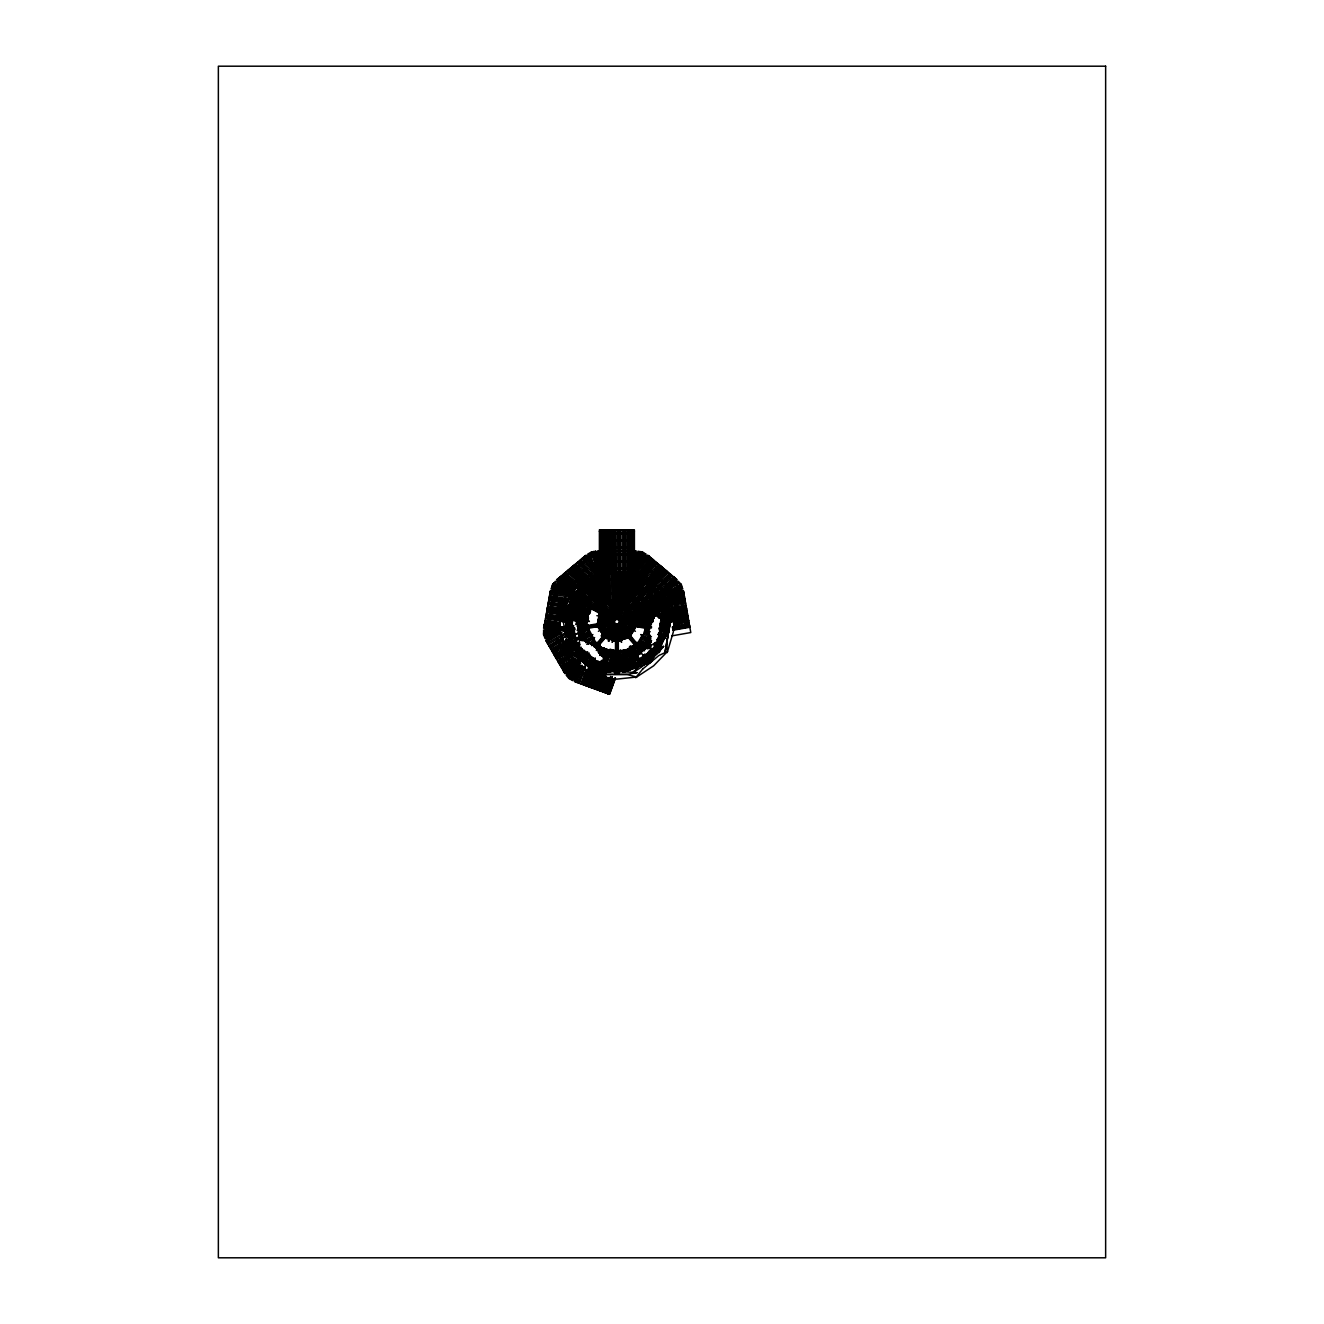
<?xml version="1.0" encoding="UTF-8"?>
<svg xmlns="http://www.w3.org/2000/svg" width="1324" height="1324" viewBox="0 0 1324 1324"><rect width="100%" height="100%" fill="white"/><g stroke="black" fill="none" stroke-linecap="round" stroke-linejoin="round"><path stroke-width="1.5" d="M615.296 640.766L615.544 628.768M548.467 610.496L547.077 609.586M551.38 594.013L551.645 592.49M547.557 625.11L548.947 617.298M550.47 608.626L552.538 596.892M548.202 625.226L550.619 611.539M551.115 608.742L553.184 597.008M554.458 626.335L555.848 618.507M557.371 609.834L559.092 600.07M555.104 626.451L556.494 618.622M558.016 609.95L560.085 598.216M563.081 617.778L563.776 613.856M564.272 611.059L565.646 603.231M564.918 611.175L566.639 601.394M569.055 597.124L569.32 595.618M564.587 630.075L564.851 628.569L544.164 624.928L543.585 628.155L559.076 630.886M565.927 593.235L550.436 590.504L543.949 627.361L564.636 631.018L566.142 622.495M567.086 617.116L569.353 604.29M570.296 598.895L570.942 595.237L573.524 593.086M566.424 622.164L565.017 630.158L574.732 628.437M566.97 619.102L569.668 603.777M567.301 626.037L566.804 631.399L568.857 634.775M568.675 618.291L570.032 610.546M572.084 599.722L567.566 629.082M568.261 625.193L572.431 597.769M574.153 618.242L577.231 600.815M574.798 618.358L577.876 600.931M576.321 610.43L577.032 606.375M577.446 612.813L578.836 604.985M579.78 626.649L583.685 604.505M580.425 626.765L584.331 604.621M581.335 623.521L582.014 619.632M583.321 621.055L584.745 612.995M647.784 627.228L637.059 645.798L616.901 653.129L596.743 645.798L586.019 627.228L589.859 606.127M587.79 621.585L588.468 617.762M589.147 613.922L589.825 610.099M597.223 625.987L599.855 611.092L597.72 610.728L609.321 600.98L624.465 600.98L636.066 610.712L638.698 625.623L637.936 626.964M597.472 625.176L599.722 611.87M602.437 624.332L604.191 614.452L611.87 607.981L621.916 607.981L629.612 614.435L631.366 624.332L626.335 633.021L616.901 636.463L607.468 633.038L602.437 624.332L604.787 614.799L612.118 608.643L621.684 608.643L629.016 614.783L630.671 624.2L625.888 632.491L616.901 635.768L607.915 632.491L603.132 624.216M605.068 615.13L605.333 613.624L599.424 612.582M609.785 623.041L610.645 618.176L614.435 614.998L619.367 614.998L623.157 618.159L624.018 623.041L621.552 627.311L616.901 629.016L612.251 627.328L609.785 623.041L612.714 626.782L616.901 628.304L621.105 626.782L623.339 622.909L622.561 618.523L619.136 615.643L614.667 615.643L611.241 618.523L610.48 622.925M620.757 623.885L621.237 621.105L627.278 622.164M636.331 623.769L635.851 626.566L649.836 629.032M637.473 626.153L637.738 624.647M637.936 626.269L638.218 624.763M638.863 627.096L639.36 624.299M661.735 630.472L662 628.95M666.849 629.81L660.759 598.051L666.899 629.132M667.197 629.876L666.932 631.383L666.485 626.004M613.194 634.312L614.353 628.42M614.386 640.667L615.941 632.822M577.744 582.643L580.177 575.609L567.317 592.986L559.158 611.291L564.636 605.747M579.763 666.75L574.401 681.512L609.57 694.322L615.445 678.153M575.427 681.893L581.302 665.724M575.841 682.042L581.964 665.178M576.039 682.108L581.915 665.955M576.867 682.423L577.181 680.9M577.479 682.638L583.354 666.485M585.539 661.404L615.528 671.632M578.919 683.167L586.102 663.407M579.134 683.234L586.317 663.49M586.764 663.638L588.022 660.146M587.691 663.986L590.388 656.555M580.773 683.846L586.002 669.481M589.13 664.499L591.878 656.985M582.212 684.359L587.442 669.994M589.346 664.582L591.894 657.581M582.411 684.442L589.61 664.681M590.785 665.111L593.384 657.945L589.594 656.588L594.906 659.236M583.851 684.955L593.665 657.846M596.33 650.498L598.332 644.987M584.066 685.038L591.249 665.293M592.424 665.707L595.121 658.276M597.836 650.862L599.855 645.284M585.506 685.567L595.37 658.243M598.117 650.713L600.169 645.069M585.704 685.633L592.904 665.889M598.779 651.06L600.153 647.32M604.191 636.861L616.934 641.511L630.389 636.712M594.079 666.303L596.131 660.659M598.862 653.113L600.931 647.469M587.144 686.163L596.379 660.61M599.176 652.931L601.262 647.171M604.803 637.39L606.855 631.763L608.295 632.276L606.243 637.92M587.36 686.229L594.542 666.485M600.384 651.789L601.741 648.065M595.717 666.899L597.819 661.139M599.904 655.38L602.701 647.701M588.799 686.759L598.018 661.222M600.12 655.463L602.917 647.784M606.375 638.185L610.05 628.089L611.489 628.619M636.232 556.179L638.052 551.181L639.492 551.711L636.232 560.648M588.998 686.825L596.197 667.081M602.039 652.384L603.38 648.677M597.356 667.495L599.458 661.735M601.559 655.976L604.356 648.297M607.815 638.714L612.88 625.424L614.319 625.954L608.858 640.998M590.438 687.355L599.673 661.818M601.758 656.059L604.555 648.379M636.232 561.293L639.823 551.446L641.263 551.976L636.232 565.778M590.653 687.437L597.836 667.677M622.131 601.328L624.15 595.767M627.526 586.515L632.922 571.687L636.827 573.11L634.13 580.524M602.999 654.834L604.356 651.127M591.149 687.619L598.349 667.875M633.534 571.918L623.372 601.775M591.778 687.835L601.808 660.428M603.198 656.572L605.995 648.892M592.093 687.95L602.006 660.494M603.413 656.654L606.21 648.975M609.073 641.064L615.395 623.72L618.424 623.703L624.034 639.144M634.146 572.15L617.596 617.613L619.632 618.358L621.734 612.598M592.291 688.033L599.573 668.322M599.259 669.828L599.789 668.388M623.472 603.413L634.775 572.365M601.957 662.861L606.011 651.722M623.67 603.496L634.974 572.448M593.218 688.364L600.401 668.62M600.649 668.703L607.65 649.505M611.208 639.674L616.835 624.233L622.594 639.658M619.02 618.126L621.122 612.367M623.207 606.607L635.586 572.663M593.731 688.563L607.848 649.571M611.407 639.79L616.19 626.633L617.629 627.146L612.151 642.19M638.085 566.457L643.116 552.638L644.556 553.167L640.965 563.014M625.424 602.519L637.026 571.571M602.917 665.31L605.631 657.896M594.658 688.894L601.841 669.133M631.432 587.922L632.789 584.232M594.857 688.96L602.056 669.216M602.304 669.299L609.288 650.101M602.503 669.381L609.487 650.167M612.367 642.272L616.653 630.489L618.093 631.018L614.419 641.114M641.379 562.534L644.639 553.581L646.079 554.094L644.258 559.092M604.572 665.906L607.269 658.491M596.297 689.49L603.496 669.745M596.512 689.572L603.694 669.812M603.943 669.894L610.927 650.696M604.158 669.977L611.142 650.779M614.7 640.998L616.752 635.354L618.192 635.884L616.14 641.511M609.586 657.234L611.622 651.673M597.952 690.085L605.134 670.341M598.15 690.168L605.333 670.407M610.314 657.498L613.012 650.067M605.796 670.573L613.343 649.852M611.274 657.73L613.988 650.25M599.59 690.681L606.773 670.937M599.805 690.764L606.988 671.02M607.236 671.102L614.783 650.382M607.451 671.169L614.882 650.763M610.844 664.019L613.542 656.638M601.245 691.293L606.458 676.928M601.444 691.36L606.673 676.994M616.239 651.507L608.891 671.698L583.718 662.53L589.925 655.115M609.09 671.764L616.256 652.103M612.383 664.929L614.965 657.829M602.883 691.889L608.113 677.524M603.082 691.956L608.312 677.59M610.529 672.294L616.256 656.538M604.522 692.485L609.752 678.12M604.737 692.568L610.612 676.399M612.846 671.036L616.223 661.768M613.012 671.185L614.319 667.627M613.724 671.467L614.998 667.991M606.177 693.081L612.052 676.928M606.375 693.164L612.267 676.994M606.889 693.346L612.118 678.98M607.501 693.561L612.731 679.212M607.815 693.677L613.045 679.311M608.03 693.759L613.26 679.394M608.328 693.875L608.858 692.435M608.941 694.09L614.832 677.938M609.47 694.289L615.346 678.12M608.179 640.948L609.636 637.208M554.541 582.626L555.319 581.302L559.92 583.95L562.799 587.393M552.919 592.06L559.158 581.236M553.597 592.176L559.605 581.766M560.251 593.351L563.958 586.946M560.946 593.466L564.405 587.475M572.051 596.776L572.829 595.452M581.004 601.94L581.832 600.649M582.063 603.314L583.487 600.848M582.792 602.983L583.553 601.642M597.902 611.688L598.663 610.364M599.309 613.277L600.732 610.811L573.805 595.254M612.582 620.939L613.988 618.49L610.463 616.454M625.441 623.538L626.202 622.214L635.503 627.593M629.264 637.655L636.827 624.547L638.698 625.64M637.374 643.712L642.239 635.288M644.192 631.929L645.566 628.221M641.627 649.041L649.803 634.875M642.206 649.372L649.356 636.976M647.933 648.859L649.918 645.417M649.968 649.952L646.443 654.735M658.806 634.61L660.213 630.886L658.243 634.279L664.78 638.151M651.888 655.794L666.32 632.111L649.918 659.22M655.33 654.503L651.259 661.537L644.937 653.99M625.706 609.57L627.775 606.144M637.605 567.152L647.701 555.104L677.226 579.862L667.114 591.911M648.545 555.799L635.04 571.902L598.729 571.918L574.997 592.142L583.884 602.718M636.066 571.356L648.876 556.08M635.537 572.332L649.041 556.229M636.215 572.895L637.192 571.72M636.712 573.309L650.216 557.222M635.156 577.032L637.489 574.252M637.887 574.302L651.391 558.198M633.302 580.442L651.557 558.347M633.799 581.037L638.664 575.245M638.83 575.377L629.943 585.953L629.91 572.134M639.227 575.427L652.732 559.324M639.393 575.559L652.914 559.473M628.404 590.156L639.989 576.354M628.188 590.769L640.171 576.503M640.568 576.552L654.073 560.449M640.733 576.685L654.255 560.598M641.346 577.479L626.666 594.972L626.633 572.134M641.511 577.628L626.434 595.585L626.418 572.134M641.908 577.678L655.43 561.575M637.043 584.149L639.575 581.137M642.074 577.81L655.595 561.724M642.686 578.605L624.911 599.789L624.878 572.134M642.852 578.754L624.812 600.235L609.123 600.202L609.123 572.134M643.249 578.803L656.77 562.7M643.414 578.952L656.936 562.849M630.654 594.509L633.203 591.447M638.317 585.357L640.882 582.295M625.987 601.228L644.027 579.73M644.192 579.879L620.526 608.097L621.684 609.073L645.367 580.855L618.937 612.698L620.112 613.691L646.708 581.981M644.589 579.929L658.276 563.974M632.094 595.502L634.626 592.49M638.433 587.939L640.981 584.927M569.585 671.053L566.176 675.124L567.351 676.101L573.474 668.802M645.93 581.054L659.451 564.951M632.16 598.15L634.692 595.121M638.516 590.587L641.048 587.558M646.112 581.203L659.617 565.1M574.02 668.488L567.284 676.514L568.459 677.507L577.909 666.253M646.873 582.13L618.043 616.487L619.218 617.464M647.287 582.179L660.792 566.076M584.066 657.68L581.534 660.693L584.712 663.374M647.453 582.328L660.957 566.225M632.227 600.782L634.775 597.753M639.856 591.712L642.388 588.683M582.03 661.123L588.981 652.848L580.425 657.896M594.145 646.691L603.281 635.801L605.465 637.622L596.33 648.512M606.591 631.896L613.161 624.067L614.816 625.458L595.833 648.098M647.85 582.659L661.355 566.556M580.657 663.307L568.377 677.938L569.552 678.914L580.607 665.757M589.478 632.707L571.786 642.918L582.543 661.537L588.965 653.891M594.658 647.105L603.794 636.215M607.087 632.326L613.657 624.498M661.868 566.986L617.812 619.5L618.987 620.493L663.043 567.963M648.793 583.454L662.298 567.351M583.04 661.967L589.263 654.553M595.502 647.122L604.274 636.645M633.567 601.907L636.116 598.895M639.922 594.344L642.454 591.315M648.859 583.503L649.836 582.328M661.388 568.575L662.364 567.4M583.205 662.099L589.428 654.701M595.668 647.254L604.456 636.794M661.553 568.724L662.53 567.549M579.416 667.511L569.965 678.765L571.141 679.758L577.876 671.731M649.554 584.381L620.741 618.755L621.916 619.731L664.383 569.088M584.215 662.943L590.554 655.397M606.127 636.844L610.066 632.144M612.698 629.016L615.312 625.888M649.968 584.43L663.539 568.393M633.65 604.555L636.182 601.526M650.696 585.059L664.218 568.956M577.661 672.327L571.538 679.626L572.713 680.602L576.122 676.531M650.895 585.506L624.316 617.216L625.491 618.192L665.724 570.214M632.442 608.709L636.265 604.158M641.329 598.117L643.878 595.088M652.037 586.184L665.558 570.081M633.782 609.834L637.605 605.283M641.412 600.748L643.944 597.72M647.75 593.185L650.299 590.156M653.394 587.31L666.899 571.207M667.064 571.339L629.761 615.842L628.586 614.866M653.576 587.757L635.172 609.652L625.656 601.659M641.379 603.512L643.944 600.467M647.784 595.883L650.332 592.838M668.239 572.332L636.712 610.232L639.509 625.673L651.342 623.587M654.917 588.882L637.142 610.066L664.4 605.283M649.19 596.925L651.722 593.913M656.075 589.561L669.58 573.457M669.745 573.59L641.031 607.815L664.135 603.777M649.571 599.193L652.004 596.297M657.416 590.686L670.92 574.583M671.086 574.715L645.467 605.267L663.837 602.039M657.614 591.133L646.013 604.936L663.787 601.824M654.354 596.214L658.193 591.646M649.902 602.701L672.261 575.708M655.314 596.628L658.955 592.275M654.768 598.448L659.534 592.771M660.097 592.937L673.602 576.834M656.638 597.405L673.767 576.983M660.693 593.433L674.197 577.33M661.189 593.847L674.694 577.761M661.437 594.062L674.942 577.959M661.603 594.195L675.207 578.174M675.372 578.323L674.892 579.912M662.364 594.84L675.869 578.737M676.382 579.167L662.778 595.188L668.901 629.512L659.187 627.791M582.543 661.537L583.603 660.328L570.363 637.125M571.736 569.154L572.911 568.162M561.641 579.763L572.282 570.826M574.467 569.006L585.109 560.069M562.071 580.26L566.622 576.437M569.668 573.888L572.713 571.339M574.897 569.502L584.016 561.839M566.142 585.125L570.71 581.302M578.969 574.368L583.536 570.545M566.573 585.638L571.124 581.799M579.399 574.864L583.967 571.041M570.644 590.504L579.78 582.841M583.47 579.73L591.083 573.358M571.074 591.001L578.671 584.612M583.901 580.243L591.497 573.855M570.445 593.665L571.935 594.41M596.098 572.134L597.273 571.157M578.886 597.918L600.401 580.723L579.316 598.415M589.412 592.109L593.963 588.27M602.569 587.211L585.34 601.659L602.983 587.707M588.551 600.252L593.069 596.445M597.604 592.656L600.616 590.123M588.501 602.288L593.218 598.332M597.918 594.377L601.063 591.745M595.303 603.992L598.431 601.377M595.055 606.21L599.474 602.503M595.668 608.577L596.843 607.584M606.409 599.573L607.584 598.58M598.183 609.172L610.496 600.12M598.597 609.669L608.13 601.675L589.759 579.747M598.332 611.076L609.57 601.642L624.233 601.642L635.47 611.059L638.019 625.491M603.661 606.773L600.02 609.834L594.939 603.777M599.127 612.367L600.302 611.374L571.786 594.84M613.691 613.674L614.866 612.698L588.253 581.021M619.003 625.441L620.658 624.051L627.228 631.879M630.141 638.747L631.316 637.754M645.665 657.25L646.84 656.274M559.34 632.392L545.72 640.253L564.984 673.618L578.605 665.757M546.266 641.213L561.161 632.607M546.597 641.776L562.021 632.624M546.928 642.339L548.252 641.577M547.027 642.537L548.699 642.339M547.358 643.1L565.563 632.591M567.4 631.978L583.239 659.418M548.136 644.424L571.223 631.085M566.904 634.461L573.342 630.754M573.606 630.886L574.997 634.626M567.284 635.123L573.838 631.349M549.013 645.947L574.252 631.366M549.112 646.129L567.317 635.619M567.781 635.983L574.682 631.995M569.899 635.652L573.375 633.633M578.571 630.654L583.785 627.642L577.843 626.583M549.874 647.469L563.114 639.823M569.883 635.917L574.732 633.12M577.959 631.267L584.414 627.543L577.065 626.219M549.99 647.651L563.23 640.005M586.135 627.245L596.843 645.748L616.934 653.03M570.296 636.563L573.557 634.676M570.694 637.225L585.522 628.668M550.867 649.174L586.069 628.602M588.237 628.221L596.429 643.712M569.916 639.691L575.046 636.728M578.472 634.759L588.733 628.834M551.628 650.498L575.228 636.877M578.704 634.875L589.114 628.867M551.744 650.68L569.949 640.171M580.756 634.56L584.198 632.574M552.505 652.02L588.601 631.184M595.866 626.964L602.784 622.959L603.562 624.299L598.365 627.295M552.621 652.202L569.171 642.653M571.67 642.736L589.362 632.508M553.382 653.526L570.048 644.159M598.299 627.576L607.6 622.214L608.361 623.538L599.06 628.917M673.883 583.95L678.484 581.302L679.262 582.626L671.003 587.393M572.547 644.242L576.089 642.206M579.631 640.154L590.239 634.031M554.26 655.049L576.188 642.388M579.73 640.353L590.355 634.213M599.358 628.999L611.489 621.982L612.251 623.323M670.589 587.873L679.675 582.626L680.437 583.967M554.375 655.231L572.564 644.722L582.312 661.586M634.064 609.47L637.473 607.501M649.422 600.599L661.371 593.715L663.44 597.306L653.212 603.214M554.64 655.711L572.845 645.202M581.584 640.154L586.714 637.192M626.864 614.386L630.406 612.333M634.395 610.033L663.357 593.665M554.971 656.274L573.176 645.764M555.137 656.572L578.737 642.703M581.981 640.816L592.887 634.527M598.382 631.316L614.502 622.297L615.263 623.621L601.046 631.829M620.129 619.036L662.017 594.84L637.142 573.971M573.441 646.244L555.253 656.754L557.056 656.836M573.921 646.608L577.33 644.623M633.733 611.936L662.348 595.419M633.848 612.118L662.463 595.601M555.732 657.598L573.937 647.088M574.302 647.287L579.614 644.209M584.91 641.147L591.994 637.059M622.644 619.318L629.727 615.23M659.071 628.437L668.786 630.158L662.794 596.181L634.179 612.698L633.402 611.374L634.676 612.367L636.066 610.712L633.948 611.092L634.213 612.615M556.014 658.078L579.713 644.407M585.026 641.346L592.109 637.258M601.113 632.044L613.244 625.044L614.005 626.368L601.874 633.369M668.703 593.02L681.43 585.671L682.191 586.995L673.105 592.242M628.288 616.818L663.125 596.743L664.747 597.124M556.494 658.922L574.699 648.412M556.61 659.12L574.815 648.611M575.179 648.793L578.72 646.757M594.642 637.556L585.787 642.67L594.095 638.102M575.278 648.992L578.82 646.939M601.808 633.666L611.109 628.288L611.887 629.628L601.03 635.884M673.751 592.126L681.992 587.36L682.754 588.683L678.153 591.348M557.487 660.643L575.576 649.935M576.155 650.498L581.352 647.254M586.78 644.374L593.847 640.286M558.248 661.967L576.453 651.458M558.364 662.149L576.569 651.64M576.933 651.838L582.229 648.76M591.083 643.663L594.625 641.61M603.628 636.414L608.825 633.402L608.047 632.078M577.032 652.02L582.246 649.008M590.918 644.01L594.393 641.991M559.125 663.473L577.33 652.964M559.241 663.672L577.446 653.162M577.794 653.344L583.007 650.349M591.679 645.334L596.892 642.322M577.909 653.543L583.04 650.581M591.596 645.632L596.727 642.67M560.002 664.996L578.323 654.685M578.671 654.867L583.752 651.938M593.615 646.493L597.289 644.126M560.88 666.518L574.12 658.872M560.995 666.7L579.184 656.191M579.548 656.373L587.624 651.722M579.664 656.572L586.598 652.567M561.757 668.024L574.997 660.395M561.873 668.223L580.061 657.714M580.541 658.078L583.818 656.174M580.922 658.74L584.132 656.886M562.634 669.547L580.839 659.038M562.733 669.729L580.938 659.22M563.014 670.209L577.909 661.603M581.302 659.402L584.43 657.598M563.345 670.772L581.55 660.262M563.511 671.069L581.716 660.56M563.676 671.351L581.865 660.841M563.776 671.533L565.1 670.772M564.107 672.096L579.002 663.506M564.223 672.294L579.747 663.324M564.388 672.575L579.283 663.986L564.438 672.675M662.05 600.831L661.371 596.958L662.794 596.181M590.686 552.638L589.246 553.167L592.838 563.014M586.995 557.884L598.729 553.597M587.442 558.414L598.729 554.309M591.778 563.594L598.729 561.062M592.242 564.123L598.729 561.757M600.169 573.59L598.729 574.103L633.6 573.673L638.019 576.701M600.566 579.134L602.006 578.605M602.172 583.57L603.612 583.04M602.089 585.241L604.754 584.265M602.867 585.456L604.307 584.927M608.246 600.235L609.685 599.706M608.825 601.841L610.265 601.311M610.43 601.775L600.269 571.918M625.507 632.276L626.947 631.763L628.999 637.39M629.612 636.861L616.868 641.511L603.413 636.712M629.231 647.138L634.709 645.136L629.463 647.75M618.49 651.739L623.968 649.753M621.519 655.43L627.295 653.328M621.37 657.101L625.077 655.761M618.325 658.558L639.459 650.878M618.556 659.187L639.674 651.491M619.533 663.821L625.127 661.785M629.314 661.901L635.123 659.782M636.844 659.286L618.358 666.005L635.222 660.577M640.766 658.558L644.225 656.588M618.126 671.682L644.176 662.199M620.211 671.632L642.537 663.506M628.751 668.67L632.442 667.313M667.875 593.235L683.366 590.504L690.78 632.541L671.963 635.851M683.548 591.58L662.844 595.237L635.04 571.902L635.073 550.9M664.003 595.469L683.631 592.01M662.96 595.883L683.664 592.225M663.076 596.528L664.582 596.263M682.274 593.135L683.78 592.871M682.307 593.351L683.813 593.086M663.225 597.389L683.929 593.731M668.984 597.041L672.758 596.379M676.514 595.717L680.288 595.055M657.879 599.557L663.225 598.614M663.506 598.895L684.194 595.254M657.862 600.335L684.243 595.469M657.896 601.096L663.49 600.12M651.871 602.37L663.523 600.318M663.804 600.616L684.508 596.975M663.837 600.831L684.541 597.19M655.794 602.47L663.655 601.096M664.102 602.354L684.806 598.696M664.152 602.569L684.839 598.911M656.522 604.125L663.953 602.817M641.61 607.517L664.102 603.545M664.416 604.075L685.104 600.417M650.696 606.922L660.395 605.217M664.449 604.29L685.153 600.633M664.433 605.498L636.811 610.364L624.812 600.235L624.663 572.134M664.714 605.796L685.418 602.155M664.747 606.011L685.451 602.37M641.048 610.414L644.97 609.719M648.892 609.023L656.721 607.65M637.076 611.87L664.698 607.004M664.747 607.219L628.47 613.624L628.735 615.13L665.012 608.726M665.062 607.733L685.716 603.876M635.702 613.128L653.195 610.05M548.765 629.148L543.535 630.075L543.8 631.581L553.184 629.926M665.045 608.941L624.299 616.14L624.564 617.646L665.31 610.447M665.327 609.255L686.014 605.598M636 614.849L655.446 611.423M659.335 610.745L686.064 605.813M553.813 630.042L543.485 631.862L543.75 633.369L558.215 630.82M665.36 610.662L621.188 618.457L621.452 619.98M665.624 610.976L686.328 607.319M572.547 627.493L564.785 628.85L565.514 632.955L573.275 631.581M582.262 625.772L588.071 624.746L576.354 622.76M665.658 611.192L686.362 607.534M636.298 616.587L655.761 613.144M661.586 612.118L665.476 611.44M564.901 629.512L574.616 627.791M578.489 627.113L597.472 623.769L597.952 626.566M606.524 622.197L612.565 621.138L613.045 623.902L607.021 624.978M665.757 611.705L686.461 608.064M560.35 630.654L543.419 633.65L543.684 635.156L560.615 632.177M597.571 624.415L578.356 627.808L578.687 629.297L612.929 623.256M606.64 622.843L612.681 621.784M686.577 608.709L619.069 620.608L619.334 622.131L686.842 610.215M665.939 612.698L686.626 609.04M565.133 630.803L566.705 630.522M570.843 629.794L574.666 629.115M578.472 628.453L597.67 625.06M642.438 617.282L646.327 616.587M650.233 615.908L654.122 615.213M658.011 614.535L667.495 612.731M565.166 631.018L566.755 630.737M570.892 630.009L574.699 629.33M578.522 628.668L597.72 625.276M666.022 613.211L667.528 612.946M558.562 632.756L544.098 635.305L544.363 636.811L554.69 634.99M565.282 631.664L574.815 629.976M665.955 614.121L621.8 621.932L622.065 623.438L654.155 617.762M565.398 632.309L573.16 630.936M577.049 630.257L600.98 626.037M666.237 614.419L686.941 610.778M644.689 618.656L648.578 617.977M658.309 616.256L664.152 615.23M666.402 615.379L687.106 611.721M554.127 635.321L544.743 636.976L545.008 638.482L550.254 637.556M658.177 617.05L687.139 611.936M654.188 617.977L625.524 623.058L625.789 624.564L652.947 619.98M658.21 617.265L666.27 615.842M639.161 621.419L652.782 619.02M660.56 617.646L666.386 616.62M666.7 617.1L687.404 613.442M660.527 618.639L687.437 613.657M641.412 622.793L651.143 621.088M667.015 618.821L687.719 615.18M652.749 621.568L630.572 625.491L630.307 623.985M660.792 620.145L687.752 615.395M638.698 624.249L653.063 621.734M660.957 620.344L666.866 619.301M643.481 624.216L649.356 623.174M667.313 620.542L688.017 616.901M661.222 621.85L688.05 617.116M641.892 625.474L651.623 623.769M661.338 622.048L667.18 621.022M649.869 624.862L645.996 625.54L643.001 608.295L646.691 625.424M667.627 622.28L688.314 618.622M644.987 626.715L650.614 625.722M659.749 623.885L688.364 618.838M673.568 623.008L688.629 620.344M660.411 625.54L667.743 624.249M673.602 623.223L688.662 620.559M659.898 625.855L667.793 624.465M660.064 626.616L667.908 625.242M660.279 627.344L668.057 625.971M673.866 624.729L688.927 622.081M664.367 626.864L668.09 626.202M664.565 627.609L668.223 626.964M674.181 626.451L689.225 623.803M664.797 628.337L668.355 627.708M672.327 626.997L689.274 624.018M672.427 627.543L689.374 624.564M672.542 628.188L689.473 625.209M672.592 628.503L689.539 625.524M672.642 628.718L689.572 625.739M672.807 629.711L689.738 626.715M672.906 630.241L689.837 627.245M599.391 531.421L600.931 531.421M632.872 531.421L634.411 531.421M601.576 533.059L632.227 533.059M601.576 533.721L632.227 533.721M601.576 540.06L632.227 540.06M601.576 540.722L632.227 540.722M601.576 547.077L632.227 547.077M601.576 547.722L632.227 547.722M632.458 550.9L597.637 550.9L597.637 566.622M632.872 550.9L636.165 550.9L636.165 566.622M632.872 552.439L634.411 552.439M601.576 554.077L632.227 554.077M601.576 554.739L632.227 554.739M601.576 561.078L632.227 561.078M601.576 561.74L632.227 561.74M601.576 568.095L632.227 568.095M601.576 568.741L632.227 568.741M632.872 570.379L634.411 570.379M620.873 581.368L628.801 581.368M628.139 586.069L605.664 586.069L628.139 586.731M620.84 587.062L624.779 587.062M623.141 598.018L624.68 598.018M610.877 603.148L609.338 603.148L609.338 600.98L610.712 602.635L609.537 603.628L610.943 603.198L599.656 572.15M622.925 603.148L624.465 603.148L624.465 600.98L623.091 602.635L624.266 603.628L622.859 603.198M634.328 605.283L638.333 605.283M596.297 606.822L602.304 606.822M626.318 606.822L630.323 606.822M634.328 606.822L638.333 606.822M596.297 607.037L602.304 607.037M626.318 607.037L630.323 607.037M634.328 607.037L638.333 607.037M598.299 608.577L606.309 608.577M626.318 608.577L634.328 608.577M598.299 608.792L606.309 608.792M626.318 608.792L634.328 608.792M626.318 610.314L630.323 610.314M626.318 610.546L630.323 610.546M626.318 612.069L630.323 612.069M626.533 612.3L630.538 612.3M619.649 613.509L621.188 613.509L621.155 572.134M630.538 615.577L634.527 615.577M630.538 615.809L634.527 615.809M630.538 617.332L638.532 617.332M630.538 617.547L638.532 617.547M626.318 619.301L632.541 619.086M598.299 620.824L604.307 620.824M630.323 620.824L634.328 620.824M598.299 621.055L604.307 621.055M630.323 621.055L634.328 621.055M598.299 622.578L602.304 622.578M632.326 622.578L638.333 622.578M598.299 622.793L602.304 622.793M632.326 622.793L638.333 622.793M606.309 624.547L610.298 624.332M606.309 626.087L610.298 626.087A7.878 7.878 0 0 0 617.265 629.661M606.508 626.318L610.513 626.318M598.498 627.841L602.503 627.841M598.498 628.056L602.503 628.056M600.5 629.81L604.505 629.81M630.538 629.595L634.527 629.81M602.304 635.057L608.312 635.057M606.309 636.596L610.298 636.596M606.309 636.811L610.298 636.811M606.309 638.35L610.298 638.35M606.309 638.565L610.298 638.565M615.478 641.263L618.325 641.263M616.14 643.282L617.663 643.282M616.14 662.728L617.663 662.728M550.254 591.58L570.942 595.237L557.503 579.101M550.139 592.225L570.843 595.883M550.023 592.871L551.529 593.135M569.221 596.263L570.727 596.528M549.99 593.086L551.496 593.351M569.171 596.479L570.677 596.743M549.874 593.731L570.578 597.389M553.515 595.055L557.288 595.717M549.559 595.469L570.263 599.11M570.445 599.358L575.94 600.335M572.183 600.451L575.907 601.096M581.931 602.403L570.263 600.351L569.999 601.857L587.757 604.985M549.294 596.975L568.112 600.285M549.261 597.19L568.079 600.5M569.965 602.072L588.319 605.3L576.172 591.149M548.997 598.696L567.814 602.023M548.963 598.911L567.781 602.238M569.701 603.578L590.322 607.219M548.699 600.417L567.516 603.744M577.281 605.912L581.17 606.591M569.403 605.3L594.675 609.768M569.353 605.515L589.097 609.007M548.384 602.155L569.088 605.796M548.351 602.37L569.055 606.011M575.112 607.302L580.988 608.345M569.088 607.037L590.802 610.861M569.055 607.253L589.18 610.794M548.086 603.876L568.79 607.517M548.053 604.092L568.741 607.733M568.923 607.981L582.543 610.381M586.433 611.076L590.322 611.754M568.79 608.759L590.19 612.516M598.928 614.27L609.503 616.123L609.239 617.646L598.647 615.776M568.757 608.974L588.866 612.516M547.739 605.813L568.443 609.47M572.514 610.397L590.024 613.492M568.476 610.48L588.601 614.022M568.443 610.695L588.568 614.237M596.859 615.677L612.615 618.457L612.35 619.963L598.564 617.53M547.474 607.319L568.178 610.976M663.192 627.824L669.017 628.85L668.289 632.955L664.4 632.276M547.441 607.534L568.145 611.192M576.106 612.813L587.773 614.866M547.342 608.08L568.046 611.721M635.338 623.587L651.425 626.418M568.178 612.201L588.303 615.759M547.226 608.726L588.27 615.974M598.564 617.778L614.733 620.625L614.468 622.148L598.299 619.284M621.138 621.75L651.607 627.129M547.176 609.04L567.864 612.698M547.126 609.255L567.831 612.913M637.622 625.292L639.128 625.557M579.68 615.213L583.57 615.908M636.083 625.276L651.458 627.99M659.137 629.115L668.67 630.803M546.961 610.232L588.005 617.481M620.873 623.24L626.914 624.299M635.95 625.921L649.422 628.304M659.269 630.025L668.521 631.664L656.886 651.805L639.194 641.594M567.831 614.137L587.955 617.696M598.216 619.5L612.002 621.932L611.738 623.438L597.952 621.006M546.862 610.778L567.566 614.419M660.643 630.936L668.405 632.309M569.651 615.23L573.54 615.908M577.446 616.603L581.335 617.282M546.696 611.738L567.4 615.395M546.663 611.953L587.691 619.202M567.533 615.875L587.657 619.417M597.703 621.188L608.279 623.041L608.014 624.564L597.438 622.694M567.4 616.62L573.242 617.646M577.132 618.325L586.863 620.046M546.349 613.674L589.395 621.287M567.235 617.596L589.362 621.502M597.604 622.942L603.496 623.985L603.231 625.491L597.339 624.448M578.77 620.393L584.612 621.419M546.084 615.18L566.788 618.838M546.051 615.395L587.078 622.661M566.92 619.318L586.664 622.793M576.602 621.784L586.4 623.521M545.786 616.918L566.49 620.559M545.753 617.133L572.58 621.866M576.536 622.561L586.4 624.316M566.622 621.039L572.464 622.081M576.188 623.488L587.806 625.54M545.488 618.639L566.176 622.28M568.195 623.107L572.134 623.571M575.692 624.415L587.508 626.285M581.071 626.136L584.778 626.798M545.174 620.36L560.234 623.025M545.14 620.575L560.184 623.24M566.043 624.283L573.391 625.573M566.01 624.498L573.904 625.888M565.894 625.242L571.786 626.269M544.876 622.081L559.92 624.746M544.843 622.297L559.887 624.961M565.745 626.004L573.524 627.377M565.712 626.202L571.306 627.195M565.58 626.964L571.074 627.924M544.561 623.819L565.265 627.46M544.528 624.034L565.232 627.675M544.429 624.564L565.133 628.205M544.329 625.209L565.017 628.85M544.263 625.54L564.967 629.181M544.23 625.756L564.918 629.397M543.85 626.649L564.752 630.373M543.965 627.262L564.653 630.919M635.073 553.597L646.807 557.884M635.073 554.309L646.36 558.414M635.073 561.062L642.008 563.594M635.073 561.757L641.561 564.123M631.796 578.605L633.236 579.134M629.049 584.265L631.713 585.241M629.496 584.927L630.936 585.456M626.219 600.318L624.117 599.706M623.273 600.103L625.921 601.063M623.538 601.311L624.978 601.841M610.05 649.141L615.528 651.127M609.834 649.753L615.312 651.739M600.732 651.226L612.284 655.43M610.579 656.439L614.286 657.78M598.183 652.269L615.478 658.558L599.888 653.593M610.546 662.463L614.27 663.821M602.519 661.305L615.246 666.634L600.451 661.255M615.296 672.244L583.52 660.362M598.431 669.53L599.871 670.06M591.663 668.819L597.256 670.854M591.431 669.431L597.041 671.467M581.799 672.675L594.857 677.441M599.408 679.08L610.596 683.167M583.437 673.982L594.642 678.053M601.046 680.387L610.381 683.78M585.009 681.297L592.473 684.012M602.602 687.702L608.196 689.738M586.648 682.605L592.242 684.64M602.387 688.331L607.981 690.367M629.463 625.358L635.073 627.526M630.456 628.337L634.196 629.777M659.584 631.366L666.419 635.305M658.69 632.64L665.641 636.645M659.087 633.104L665.542 636.827M657.896 634.444L664.665 638.35M644.689 628.834L650.216 631.78M658.574 636.861L663.903 639.674M645.665 631.167L649.141 633.17M657.813 638.185L661.288 640.187M636.199 625.971L631.018 622.975L630.241 624.299L635.437 627.295M645.218 631.167L648.76 633.203M657.598 638.317L661.139 640.353M657.383 639.095L662.513 642.057M644.457 632.491L649.753 635.553M656.836 639.641L662.149 642.703M644.341 632.673L651.425 636.761M656.721 639.823L662.033 642.901M634.742 628.917L622.313 621.999L621.552 623.323L635.421 631.316M643.58 634.014L650.878 638.499M657.73 642.173L661.156 644.407M574.136 594.691L582.676 599.623M587.79 602.569L591.199 604.538M594.625 606.524L598.034 608.494M640.932 634.494L651.54 640.634M655.248 642.785L660.395 645.731M608.361 615.991L613.674 619.069M633.534 630.489L619.301 622.28L618.54 623.604L632.756 631.813M640.816 634.692L651.441 640.816M656.737 643.878L660.279 645.93M571.455 595.419L600.07 611.936M571.339 595.601L599.954 612.118M647.916 639.691L651.342 641.66M654.751 643.646L658.177 645.615M572.68 597.141L611.556 619.582M641.826 637.043L650.961 642.322M654.205 644.192L659.518 647.254M565.1 593.02L552.373 585.671L551.611 586.995L560.697 592.242M632.69 632.044L620.559 625.044L619.781 626.368L631.912 633.369M641.71 637.225L650.845 642.521M654.106 644.374L659.402 647.453M572.398 597.72L603.744 615.826M647.039 641.213L650.465 643.183M653.874 645.152L659.021 648.115M570.363 597.306L584 605.2M640.948 638.549L651.458 644.871M654.999 646.923L658.64 648.777M560.052 592.126L551.81 587.36L551.049 588.683L555.65 591.348M631.995 633.666L622.694 628.304L621.916 629.628L631.234 634.99M646.542 642.057L649.968 644.027M640.071 640.071L650.696 646.211M657.763 650.283L654.221 648.247L657.664 650.481M630.936 635.073L625.756 632.078L624.978 633.418L630.174 636.414M639.955 640.27L650.581 646.393M645.284 644.242L648.71 646.211M639.426 641.974L656.787 652.004M644.325 645.698L647.767 647.701M636.927 642.306L647.337 648.313M650.812 650.316L656.009 653.328M637.092 642.653L647.353 648.578M650.779 650.547L655.91 653.51M638.218 645.069L644.987 648.975M650.067 651.904L655.132 654.834M636.894 644.556L645.136 649.323M650.084 652.169L655.032 655.032M638.135 647.039L644.589 650.763M647.817 652.633L654.271 656.356M643.745 650.531L638.549 647.535L640.584 653.212M648.942 653.543L654.155 656.555M646.559 653.924L653.394 657.879M648.346 655.231L653.262 658.078M648.065 655.959L652.881 658.74M647.8 656.687L652.5 659.402M630.373 628.519L633.799 630.605M622.263 626.434L625.689 628.519M629.115 630.588L632.541 632.657M660.875 568.162L662.05 569.138M651.722 562.617L648.264 560.565L652.831 564.405M667.577 575.923L672.145 579.763M655.86 566.953L658.905 569.502M668.686 577.711L671.731 580.26M648.743 569.27L654.834 574.368M660.047 578.737L667.644 585.125M649.836 571.041L654.404 574.864M659.617 579.25L667.23 585.622M641.197 572.084L645.764 575.907M652.5 581.55L655.529 584.116M660.097 587.939L663.142 590.487M640.783 572.58L649.902 580.243M652.07 582.063L656.638 585.887M659.683 588.435L662.712 590.984M636.53 571.157L637.705 572.134M657.598 593.135L660.61 595.668M638.317 586.995L642.868 590.835M647.436 594.658L652.004 598.481M631.234 587.211L648.462 601.659M630.82 587.707L648.048 602.155M640.733 596.445L643.745 598.978M631.167 590.438L634.312 593.069M632.227 598.746L636.927 602.685M632.855 601.262L635.801 603.744M602.486 637.754L603.661 638.747M586.962 656.274L588.137 657.25M573.838 667.246L579.134 671.682M573.226 667.594L578.902 672.344M567.384 670.97L576.585 678.699M566.771 671.318L576.354 679.344M606.392 610.993L601.874 607.037L600.285 608.841L604.803 612.797M596.197 567.152L586.102 555.104L556.577 579.862L566.689 591.911M585.258 555.799L598.762 571.902L598.729 550.9M584.927 556.08L597.736 571.356M584.761 556.229L598.266 572.332M596.611 571.72L608.378 602.519M583.586 557.222L597.091 573.309M590.438 566.424L592.904 569.353M596.313 574.252L600.964 579.796M582.411 558.198L595.916 574.302M582.229 558.347L595.75 574.434M595.734 574.748L600.5 580.442M594.956 575.394L603.843 585.969L603.86 572.134M580.888 559.473L594.575 575.427M593.781 576.37L605.366 590.19M593.615 576.519L605.598 590.785L605.399 572.134M579.713 560.449L593.235 576.552M579.548 560.598L593.069 576.685M599.11 584.232L601.543 587.128M592.44 577.496L607.12 594.989L607.137 572.134M592.275 577.645L607.335 595.601L607.368 572.134M578.373 561.575L591.894 577.678M578.207 561.724L591.729 577.81M592.97 579.631L595.502 582.643M591.1 578.621L608.875 599.805L608.891 572.134M590.934 578.77L608.974 600.252M577.032 562.7L590.388 578.952M591.646 580.773L594.195 583.834M599.325 589.925L601.874 592.97M589.594 579.895L613.293 608.097L612.118 609.073L588.419 580.872M575.692 563.825L589.213 579.929M575.526 563.974L589.031 580.077M589.014 580.375L594.095 586.433M597.902 590.967L600.451 593.996M604.257 598.531L606.789 601.559M574.351 564.951L587.873 581.054M574.186 565.1L587.691 581.203M591.48 586.052L594.029 589.064M597.836 593.615L600.368 596.628M587.078 581.997L615.759 616.487L614.584 617.464L585.738 583.123M586.913 582.146L605.3 604.058M573.011 566.076L586.515 582.179M647.204 654.652L652.269 660.693L649.091 663.374L642.752 655.827M572.845 566.225L586.35 582.328M590.14 587.177L592.689 590.19M597.769 596.247L600.302 599.276M572.431 566.573L585.936 582.676M642.901 650.547L630.522 635.801L628.337 637.622L649.587 662.943M646.708 655.082L651.772 661.123M571.918 566.986L615.991 619.516L614.816 620.493L570.76 567.979M620.162 624.481L642.554 651.16M571.67 567.202L585.175 583.305M571.422 567.417L585.009 583.454M629.529 636.645L642.057 651.59M644.54 654.553L650.763 661.967M571.256 567.549L572.233 568.724M590.074 589.809L592.606 592.838M596.412 597.372L598.961 600.401M629.347 636.794L641.892 651.722M644.374 654.701L650.597 662.099M620.327 627.013L641.379 652.153M643.878 655.115L650.084 662.53L640.551 666.005L639.095 662.298M584.232 584.397L613.062 618.755L611.887 619.731L569.403 569.105M570.33 568.327L583.834 584.43M571.471 569.866L573.937 572.796M619.814 627.427L627.708 636.827M590.008 592.44L592.54 595.469M569.585 568.956L583.09 585.059M582.891 585.522L609.487 617.216L608.312 618.192L568.062 570.23M589.925 595.088L592.473 598.117M596.28 602.652L601.361 608.709M568.244 570.081L581.749 586.184M581.534 586.648L605.217 614.866L604.042 615.842L580.193 587.773M588.584 596.214L591.133 599.242M566.887 571.207L580.243 587.459M588.005 596.71L590.537 599.739M595.618 605.78L598.15 608.808M588.584 598.928L591.149 601.99M565.547 572.332L579.068 588.435M565.381 572.481L595.767 608.709M578.853 588.899L595.37 608.56M564.206 573.457L576.486 588.104M564.041 573.606L576.321 588.237M577.678 589.875L591.497 606.342M577.512 590.024L592.192 607.517M580.591 594.857L583.007 597.736M562.865 574.583L575.146 589.23M562.7 574.732L574.98 589.362M561.525 575.725L575.046 591.811M561.359 575.857L573.64 590.487M576.056 593.715L578.489 596.628M575.46 594.178L577.843 597.025M560.184 576.85L573.689 592.937M560.019 576.983L575.99 596.032M559.605 577.33L573.11 593.433M559.092 577.761L572.613 593.847M572.349 594.062L558.844 577.976L572.183 594.211M558.43 578.323L559.407 579.498M557.934 578.737L571.438 594.84M557.752 578.886L569.287 592.622M557.421 579.167L570.925 595.27M604.042 607.716L606.558 610.844M625.375 634.229L627.874 637.357M674.644 581.236L680.884 592.06M674.197 581.766L680.205 592.176M669.845 586.946L673.552 593.351M669.398 587.475L672.857 593.466M660.974 595.452L661.752 596.776M660.693 595.618L661.47 596.942M656.059 598.283L656.836 599.606M651.971 600.649L652.749 601.973M650.316 600.848L651.739 603.314M650.25 601.642L651.011 602.983M644.97 604.687L645.731 606.011M636.612 609.52L637.39 610.844M635.719 609.272L637.125 611.721M635.139 610.364L635.901 611.688M619.798 618.473L621.204 620.906M596.975 624.547L604.538 637.655M580.922 628.9L585.837 637.44M580.922 629.579L589.097 643.729M580.359 629.893L588.535 644.06M585.407 651.342L586.797 655.066L583.851 649.968M566.308 633.418L568.658 637.506M569.154 638.367L570.793 641.213M565.232 632.028L569.833 639.989M566.126 639.906L570.098 646.791M565.547 640.237L569.519 647.105M564.024 650.283L556.51 638.582L563.461 650.614M566.44 654.47L572.398 664.78M565.878 654.801L571.836 665.111M554.988 648.628L557.967 653.791M559.373 656.257L566.324 668.289M553.415 647.237L557.387 654.122M558.811 656.588L565.762 668.62M625.193 634.361L627.113 637.87M620.195 630.257L622.115 633.766M645.913 658.276L647.767 663.374M645.136 658.392L647.039 663.638M644.391 658.558L646.327 663.903M643.431 656.555L646.129 663.969M641.958 656.969L644.689 664.499M638.747 648.81L640.667 654.073M641.941 657.565L644.49 664.565M641.809 659.518L643.1 663.059M635.487 644.987L639.144 654.37M640.171 657.829L642.405 663.307M640.088 659.882L641.428 663.589M633.964 645.284L641.395 665.691M633.65 645.053L641.197 665.773M633.65 647.32L636.381 654.801M632.905 647.453L639.757 666.286M632.558 647.171L639.558 666.369L624.928 671.682L617.596 651.491M632.061 648.065L634.759 655.496M627.427 638.185L623.753 628.089L622.313 628.619L625.987 638.714M630.224 645.847L637.903 666.965M631.085 650.531L635.139 661.669M629.479 648.297L636.463 667.495M625.706 638.582L620.906 625.424L619.466 625.954L624.266 639.111M629.264 648.363L636.265 667.561M604.257 580.955L600.881 571.687L596.975 573.11L601.692 586.085M630.803 654.834L633.501 662.265M627.824 648.892L634.825 668.09M614.071 611.853L616.173 617.613L614.137 618.358L611.34 610.678M627.626 648.959L634.61 668.173M599.027 572.365L610.132 603.496M627.129 649.869L628.47 653.576M629.827 657.283L632.524 664.714M598.216 572.663L614.766 618.143M625.987 649.571L632.971 668.769M622.396 639.79L617.613 626.633L616.157 627.146L621.635 642.19M625.474 650.465L626.831 654.172M629.529 661.603L632.227 669.034M605.73 597.19L607.087 600.897M624.531 650.084L631.531 669.282M592.424 562.534L589.163 553.581L587.724 554.094L589.544 559.092M621.436 642.272L617.149 630.489L615.71 631.018L619.384 641.114M624.332 650.167L631.316 669.365M624.514 652.914L627.212 660.345M628.552 664.052L630.588 669.63M622.892 650.68L629.876 669.894M619.102 640.998L617.05 635.354L615.61 635.884L617.663 641.511M622.694 650.763L629.678 669.961M622.859 653.526L625.557 660.941M620.493 649.852L628.238 670.49M622.561 655.595L624.614 661.206M621.85 655.86L625.259 665.211M619.053 650.365L626.583 671.086M618.953 650.746L626.384 671.169M621.618 660.328L623.637 665.873M617.58 652.087L624.746 671.764M617.563 656.538L623.306 672.278M617.613 657.3L623.091 672.36M617.596 661.752L620.973 671.036M619.483 667.627L620.791 671.185M618.804 667.991L620.079 671.467M619.318 632.591L621.899 640.171M682.158 592.49L682.423 594.013M685.054 608.974L685.319 610.48M681.264 596.892L683.333 608.626M684.856 617.282L686.229 625.093M681.314 600.914L682.688 608.742M683.184 611.523L685.584 625.209M674.363 598.117L676.432 609.834M677.954 618.49L679.344 626.318M674.744 604.092L675.786 609.95M677.309 618.606L678.682 626.434M667.809 601.278L669.53 611.059M667.164 601.394L668.885 611.175M667.379 612.085L667.644 613.591M663.754 610.513L664.449 614.386M659.65 618.225L656.572 600.798L659.004 618.341M660.328 622.098L661.355 627.924L660.031 624.15M654.966 604.985L655.661 608.908M650.117 604.505L652.947 620.608M649.472 604.621L652.302 620.724M649.72 607.997L651.094 615.759M648.346 608.957L650.481 621.055M641.312 610.662L643.315 621.999M637.241 613.095L638.3 619.036M636.314 624.481L636.579 625.987M595.585 624.763L595.866 626.269M577.959 627.874L578.34 630.025M571.803 628.95L572.067 630.472M564.107 629.992L564.372 631.515M554.475 628.966L555.666 635.768M553.78 628.85L555.07 636.132M547.126 627.675L549.212 639.509M546.448 627.543L548.616 639.856M638.532 612.3L638.532 619.086M634.626 550.9L634.626 570.826M634.411 571.918L634.411 529.881L599.391 529.881L599.391 571.918M633.534 529.881L633.749 531.421M633.534 550.9L633.749 552.439M633.534 570.379L633.749 571.918M632.872 529.881L632.872 571.918M632.822 573.822L601.146 573.822M632.458 529.881L632.458 571.918M632.227 529.881L632.227 571.918M631.68 572.15L631.68 577.562M631.664 614.088L631.664 622.131M630.919 529.881L630.919 577.711M630.704 529.881L630.704 571.918M630.141 618.523L630.141 622.446M629.165 529.881L629.165 586.102M628.95 529.881L628.95 571.918M628.387 572.134L628.387 590.156M628.155 572.134L628.155 590.769M627.411 529.881L627.411 585.357M625.656 529.881L625.656 571.918M625.441 529.881L625.441 571.918M623.918 529.881L623.902 598.018M623.687 529.881L623.687 571.918M623.124 572.134L623.107 600.748L610.662 600.748L610.861 572.134M622.909 572.134L622.925 608.974L621.403 608.974L621.37 572.134M622.164 529.881L622.148 599.789M620.41 529.881L620.41 571.918M620.195 529.881L620.195 571.918M619.632 572.134L619.433 616.984L617.894 616.984L617.878 572.134M619.4 572.134L619.4 600.748M618.987 668.421L618.987 674.33M618.656 529.881L618.656 571.918M618.44 529.881L618.44 571.918M618.325 638.201L618.325 674.33M617.646 572.134L617.663 619.45L616.123 619.45L616.123 572.134M617.663 627.526L617.663 674.33M617.017 641.279L617.017 662.728M617.017 668.521L617.017 674.33M616.901 529.881L616.686 571.918M616.785 641.279L616.785 662.728M616.785 668.521L616.785 674.33M616.157 634.113L616.14 674.33M615.908 572.134L615.908 616.984L614.369 616.984L614.369 572.134M615.511 634.113L615.478 674.33M615.147 529.881L615.147 571.918M614.932 529.881L614.932 571.918M614.816 656.588L614.816 674.33M614.154 572.134L614.154 613.509L612.631 613.509L612.615 572.134M613.409 529.881L613.409 571.918M613.178 529.881L613.178 571.918M612.4 572.134L612.4 608.974L610.877 608.974L610.877 600.98M611.44 529.881L611.655 571.918M609.901 529.881L609.901 571.918M609.685 529.881L609.685 571.918M609.139 624.249L609.139 628.255M608.146 529.881L608.146 571.918M607.931 529.881L607.931 571.918M606.392 529.881L606.392 571.918M606.177 529.881L606.177 571.918M604.638 529.881L604.638 571.918M604.423 529.881L604.423 571.918M603.661 572.15L603.661 577.827M603.661 618.523L603.661 622.446M603.661 630.274L603.661 636.149M602.9 529.881L602.883 577.711M602.668 529.881L602.668 571.918M602.122 572.15L602.122 577.562M602.139 618.109L602.139 622.131M602.139 628.172L602.139 636.232M601.576 529.881L601.576 571.918M601.146 529.881L601.146 571.918M600.931 529.881L600.931 571.918M600.269 529.881L600.269 531.421M600.053 529.881L600.053 531.421M599.176 550.9L599.176 570.826M596.495 601.791L596.297 608.577M623.902 625.408A7.878 7.878 0 0 1 622.727 627.096M621.155 628.42A7.878 7.878 0 0 1 619.284 629.297M609.901 618.159A7.878 7.878 0 0 1 614.518 614.27M572.067 607.964L571.306 619.218L574.947 639.922L579.713 648.661L578.919 628.552L572.067 607.964M674.744 611.887L673.353 631.879L667.197 652.6L667.031 641.445L671.947 611.887L664.929 652.6L670.689 620.741L674.744 611.887M566.722 641.147L565.927 650.862L560.4 631.598L559.092 610.016L563.064 620.459L566.722 641.147M661.388 631.184L659.302 652.616L662.596 642.074L666.253 621.37L666.253 611.804L661.388 631.184M661.884 620.608L658.227 641.296L651.011 651.16L648.528 628.917L657.3 610.215L661.884 620.608M566.109 604.671L562.832 613.674L574.037 597.124L583.338 577.694L576.619 586.466L566.109 604.671M571.356 607.699L568.079 616.703L579.283 600.153L588.584 580.723L581.865 589.494L571.356 607.699M641.594 551.678L634.411 571.438L635.851 571.951L643.034 552.207L641.594 551.678M552.919 583.967L552.158 585.291L570.363 595.8L571.124 594.476L552.919 583.967M554.127 582.626L553.366 583.967L566.093 591.315L563.213 587.873L554.127 582.626M658.756 640.551L653.593 649.041L637.489 662.546L627.344 667.528L641.743 651.292L658.756 640.551M642.67 669.067L635.619 677.722L653.642 665.807L667.577 651.391L658.773 655.562L642.67 669.067M663.638 646.344L657.482 653.692L641.379 667.197L632.061 673.155L647.453 658.078L663.638 646.344M635.669 574.914L659.518 595.767L635.669 574.914M633.799 580.21L654.47 598.415L633.799 580.21M628.652 594.178L641.627 605.929L628.652 594.178M598.266 574.798L574.417 595.668L598.266 574.798M605.151 594.178L592.176 605.929L605.151 594.178M680.884 583.967L662.679 594.476L663.44 595.8L681.645 585.291L680.884 583.967M592.209 551.678L590.769 552.207L597.952 571.951L599.391 571.438L592.209 551.678M593.979 551.446L592.54 551.976L597.571 565.778L597.571 561.293L593.979 551.446M595.75 551.181L594.311 551.711L597.571 560.648L597.571 556.179L595.75 551.181M606.243 674.561L595.287 676.663L616.752 679.129L636.695 677.027L627.262 674.561L606.243 674.561M636.91 666.601L627.477 668.272L606.458 668.272L595.502 666.849L616.967 665.178L636.91 666.601M636.91 672.658L627.477 674.33L606.458 674.33L595.502 672.906L616.967 671.235L636.91 672.658M1105.639 66.2L218.361 66.2L218.361 1257.8L1105.639 1257.8L1105.639 66.2M630.654 579.068L603.132 579.73L630.654 579.068M625.656 593.086L608.146 593.731L625.656 593.086M606.723 662.546L595.436 661.321L579.333 647.817L574.401 636.645L594.906 645.599L606.723 662.546M631.647 583.503L630.207 582.99L631.631 583.57M574.815 655.363L565.067 649.935L579.929 665.624L596.545 676.829L590.901 668.885L566.192 647.966L597.952 674.396L574.815 655.363M600.881 669.514L592.573 664.731L576.47 651.209L568.989 643.083L586.515 655.595L600.881 669.514M572.266 649.968L568.989 640.981L565.331 620.277L564.835 609.239L570.197 630.092L572.266 649.968"/></g></svg>
